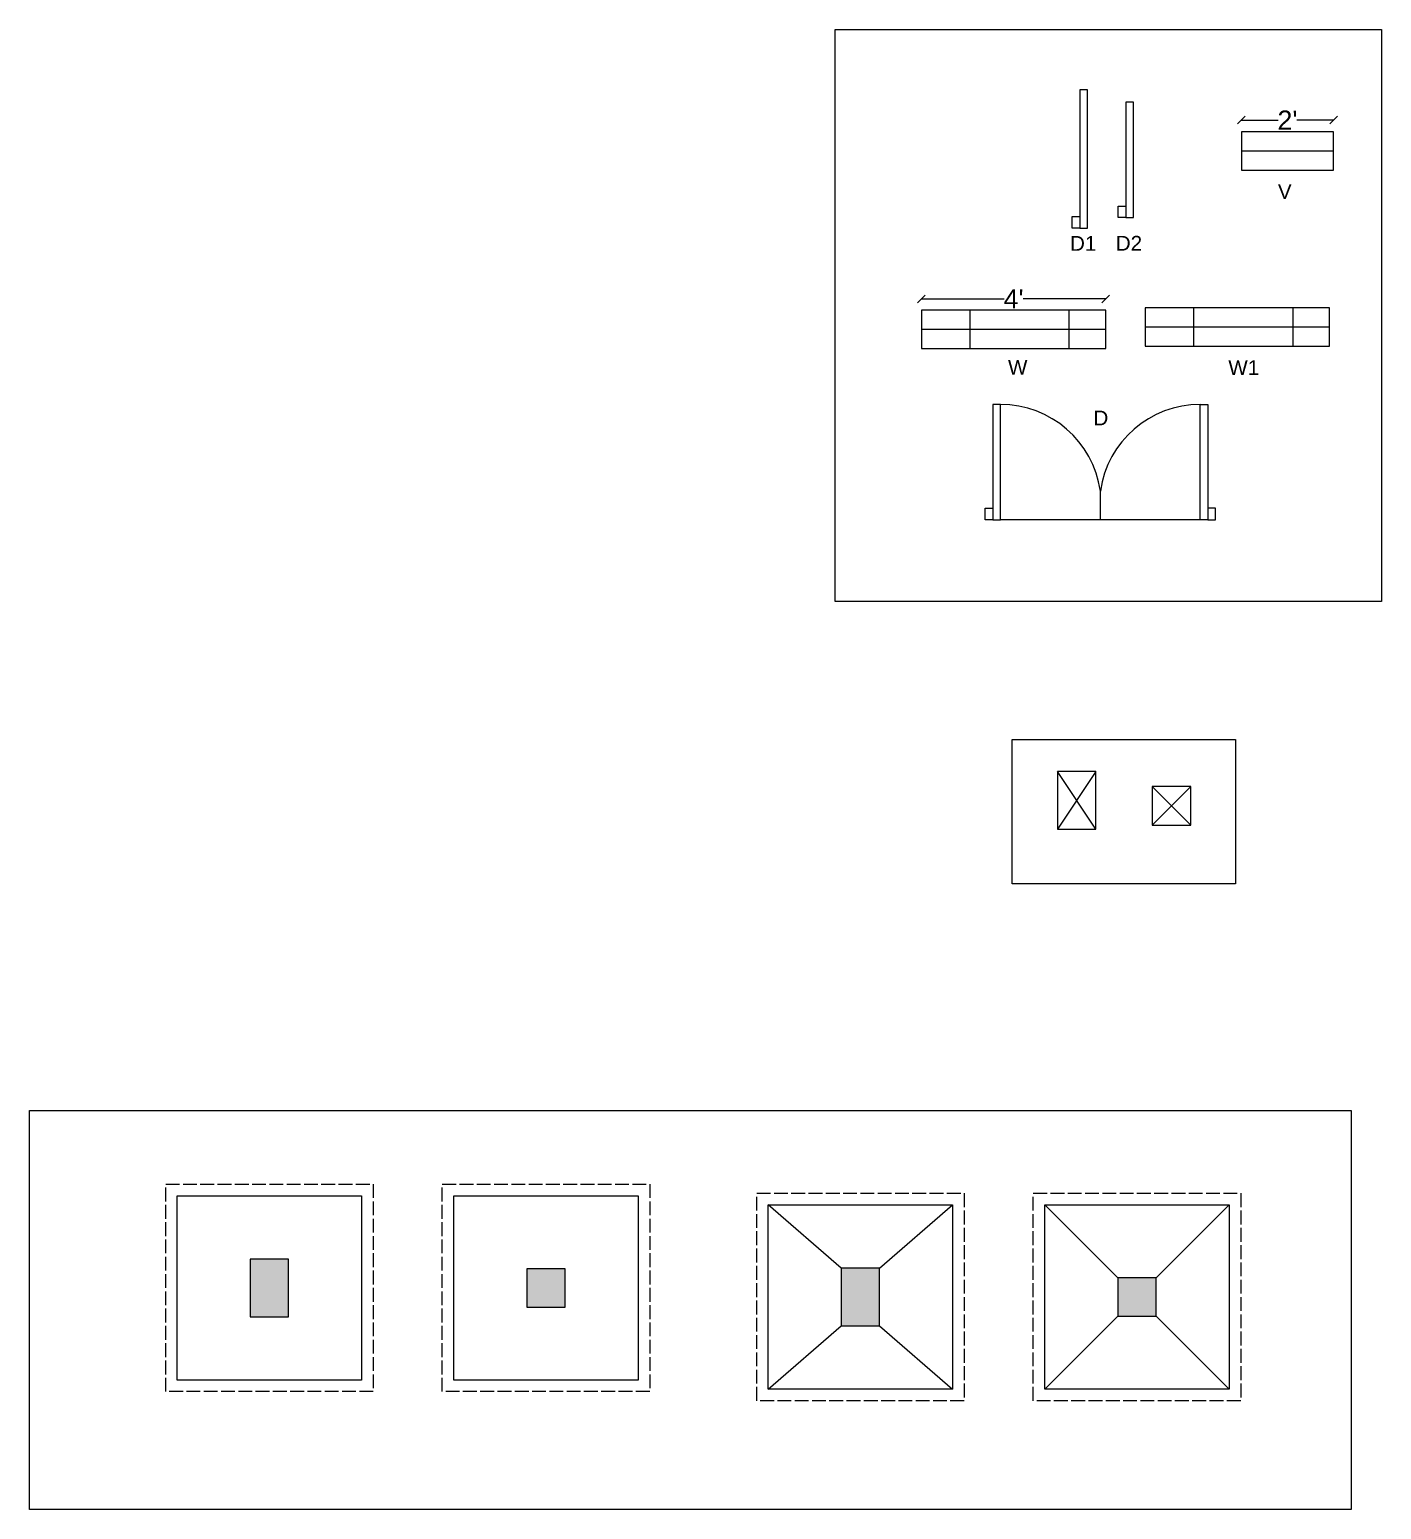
# Model space of a CAD drawing. Header units: inches. Extents: x 723 to 5339, y 980 to 3634.
# Drawn here: x 1018.6 to 1370.5, y 1680.7 to 2065.8 of the extents above; entities that cross this region are included whole.
import ezdxf

# ---------------------------------------------------------------- set-up
doc = ezdxf.new("R2010")
doc.units = ezdxf.units.IN
doc.header["$MEASUREMENT"] = 0
doc.linetypes.add('ACAD_ISO02W100', pattern=[15, 12, -3])
for name, color, linetype in [('D', 140, 'Continuous'), ('D1', 211, 'Continuous'), ('D2', 230, 'Continuous'), ('W', 60, 'Continuous'), ('W1', 40, 'Continuous')]:
    doc.layers.add(name, color=color, linetype=linetype)
doc.layers.add('V', color=7, linetype='Continuous', true_color=0xe619d1)
doc.styles.get("Standard").update_dxf_attribs({"font": 'arial.ttf'})
doc.dimstyles.get("Standard").update_dxf_attribs({"dimtxt": 5, "dimasz": 2, "dimexe": 0.18, "dimexo": 0.0625, "dimgap": 0.09, "dimtad": 0, "dimtih": 1, "dimtoh": 1, "dimdec": 0, "dimzin": 0, "dimdsep": 46, "dimlunit": 4, "dimtxsty": 'Standard', "dimblk": 'OBLIQUE', "dimcen": 2, "dimse1": 1, "dimse2": 1, "dimclrd": 2, "dimadec": 0, "dimazin": 0, "dimtfac": 1, "dimtdec": 0, "dimtofl": 0, "dimtmove": 0, "dimatfit": 3, "dimfxl": 1, "dimtolj": 1, "dimtzin": 0, "dimarcsym": 0})

# ---------------------------------------------------------------- blocks, each defined once
blk = doc.blocks.new('_Oblique')
at = {"color": 0, "linetype": 'ByBlock', "lineweight": -2}
blk.add_line((-0.5, -0.5), (0.5, 0.5), dxfattribs=at)
blk = doc.blocks.new('*D4')
at = {"color": 2, "lineweight": -2, "transparency": 16777216}
for p, q in [((1250.77, 1995.74), (1272.28, 1995.74)), ((1298.77, 1995.74), (1277.27, 1995.74))]:
    blk.add_line(p, q, dxfattribs=at)
at = {"layer": 'Defpoints', "color": 0, "transparency": 16777216}
for p in [(1250.77, 1995.74), (1250.77, 1992.81), (1298.77, 1992.81)]:
    blk.add_point(p, dxfattribs=at)
at = {"color": 2, "lineweight": -2, "transparency": 16777216, "xscale": 2, "yscale": 2, "zscale": 2, "rotation": 180}
blk.add_blockref('_Oblique', (1250.77, 1995.74), dxfattribs=at)
at = {"color": 2, "lineweight": -2, "transparency": 16777216, "xscale": 2, "yscale": 2, "zscale": 2}
blk.add_blockref('_Oblique', (1298.77, 1995.74), dxfattribs=at)
at = {"color": 0, "transparency": 16777216, "insert": (1274.77, 1995.74), "char_height": 5, "attachment_point": 5}
blk.add_mtext("\\A1;4'", dxfattribs=at)
blk = doc.blocks.new('*D5')
at = {"color": 2, "lineweight": -2, "transparency": 16777216}
for p, q in [((1334.06, 2042.26), (1343.63, 2042.26)), ((1358.06, 2042.26), (1348.49, 2042.26))]:
    blk.add_line(p, q, dxfattribs=at)
at = {"layer": 'Defpoints', "color": 0, "transparency": 16777216}
for p in [(1334.06, 2042.26), (1334.06, 2039.21), (1358.06, 2039.21)]:
    blk.add_point(p, dxfattribs=at)
at = {"color": 2, "lineweight": -2, "transparency": 16777216, "xscale": 2, "yscale": 2, "zscale": 2, "rotation": 180}
blk.add_blockref('_Oblique', (1334.06, 2042.26), dxfattribs=at)
at = {"color": 2, "lineweight": -2, "transparency": 16777216, "xscale": 2, "yscale": 2, "zscale": 2}
blk.add_blockref('_Oblique', (1358.06, 2042.26), dxfattribs=at)
at = {"color": 0, "transparency": 16777216, "insert": (1346.06, 2042.26), "char_height": 5, "attachment_point": 5}
blk.add_mtext("\\A1;2'", dxfattribs=at)

msp = doc.modelspace()

# ---------------------------------------------------------------- hatches: boundary and pattern name
h = msp.add_hatch(color=4)
h.dxf.hatch_style = 1
h.paths.add_polyline_path([(1076.06, 1745.87), (1076.06, 1730.87), (1086.06, 1730.87), (1086.06, 1745.87)])
h = msp.add_hatch(color=1)
h.dxf.hatch_style = 1
h.paths.add_polyline_path([(1148.04, 1743.37), (1148.04, 1733.37), (1158.04, 1733.37), (1158.04, 1743.37)])
h = msp.add_hatch(color=4)
h.dxf.hatch_style = 1
h.paths.add_polyline_path([(1229.9, 1743.49), (1229.9, 1728.49), (1239.9, 1728.49), (1239.9, 1743.49)])
h = msp.add_hatch(color=1)
h.dxf.hatch_style = 1
h.paths.add_polyline_path([(1301.88, 1740.99), (1301.88, 1730.99), (1311.88, 1730.99), (1311.88, 1740.99)])

# ---------------------------------------------------------------- linework, layer by layer
at = {"color": 7, "true_color": 0xffffff}
for p, q in [((1057.06, 1714.37), (1057.06, 1762.37)), ((1057.06, 1762.37), (1105.06, 1762.37)), ((1105.06, 1762.37), (1105.06, 1714.37)), ((1129.04, 1714.37), (1129.04, 1762.37)), ((1129.04, 1762.37), (1177.04, 1762.37)), ((1177.04, 1762.37), (1177.04, 1714.37)), ((1210.9, 1711.99), (1210.9, 1759.99)), ((1210.9, 1759.99), (1258.9, 1759.99)), ((1229.9, 1743.49), (1210.9, 1759.99)), ((1239.9, 1743.49), (1258.9, 1759.99)), ((1258.9, 1759.99), (1258.9, 1711.99)), ((1282.88, 1711.99), (1282.88, 1759.99)), ((1282.88, 1759.99), (1330.88, 1759.99)), ((1301.88, 1740.99), (1282.88, 1759.99)), ((1311.88, 1740.99), (1330.88, 1759.99)), ((1330.88, 1759.99), (1330.88, 1711.99)), ((1301.88, 1730.99), (1282.88, 1711.99)), ((1311.88, 1730.99), (1330.88, 1711.99)), ((1210.9, 1711.99), (1229.9, 1728.49)), ((1239.9, 1728.49), (1258.9, 1711.99)), ((1105.06, 1714.37), (1057.06, 1714.37)), ((1177.04, 1714.37), (1129.04, 1714.37)), ((1258.9, 1711.99), (1210.9, 1711.99)), ((1330.88, 1711.99), (1282.88, 1711.99))]:
    msp.add_line(p, q, dxfattribs=at)
msp.add_lwpolyline([(1018.62, 1784.56), (1362.67, 1784.56), (1362.67, 1680.73), (1018.62, 1680.73)], close=True, dxfattribs=at)
at = {"color": 6, "linetype": 'ACAD_ISO02W100', "ltscale": 0.3}
for points in [[(1108.06, 1765.37), (1108.06, 1711.37), (1054.06, 1711.37), (1054.06, 1765.37)], [(1180.04, 1765.37), (1180.04, 1711.37), (1126.04, 1711.37), (1126.04, 1765.37)], [(1261.9, 1762.99), (1261.9, 1708.99), (1207.9, 1708.99), (1207.9, 1762.99)], [(1333.88, 1762.99), (1333.88, 1708.99), (1279.88, 1708.99), (1279.88, 1762.99)]]:
    msp.add_lwpolyline(points, close=True, dxfattribs=at)
at = {"layer": 'D'}
for p, q in [((1297.36, 1938.27), (1297.36, 1945.74)), ((1323.36, 1938.27), (1271.36, 1938.27))]:
    msp.add_line(p, q, dxfattribs=at)
for points in [[(1271.36, 1968.27), (1269.36, 1968.27), (1269.36, 1938.27), (1271.36, 1938.27)], [(1323.36, 1968.27), (1325.36, 1968.27), (1325.36, 1938.27), (1323.36, 1938.27)]]:
    msp.add_lwpolyline(points, close=True, dxfattribs=at)
for points in [[(1269.36, 1938.27), (1267.36, 1938.27), (1267.36, 1941.27), (1269.36, 1941.27)], [(1325.36, 1938.27), (1327.36, 1938.27), (1327.36, 1941.27), (1325.36, 1941.27)]]:
    msp.add_lwpolyline(points, dxfattribs=at)
for centre, start, end in [((1271.36, 1942.01), 8.1712, 90), ((1323.36, 1942.01), 90, 171.8288)]:
    msp.add_arc(centre, 26.27, start, end, dxfattribs=at)
at = {"layer": 'D1'}
msp.add_lwpolyline([(1292.02, 2014.16), (1294.02, 2014.16), (1294.02, 2050.16), (1292.02, 2050.16)], close=True, dxfattribs=at)
msp.add_lwpolyline([(1292.02, 2014.16), (1290.02, 2014.16), (1290.02, 2017.16), (1292.02, 2017.16)], dxfattribs=at)
at = {"layer": 'D2'}
msp.add_lwpolyline([(1306, 2046.9), (1304, 2046.9), (1304, 2016.9), (1306, 2016.9)], close=True, dxfattribs=at)
msp.add_lwpolyline([(1304, 2016.9), (1302, 2016.9), (1302, 2019.9), (1304, 2019.9)], dxfattribs=at)
at = {"layer": 'V'}
msp.add_line((1358.06, 2034.21), (1334.06, 2034.21), dxfattribs=at)
msp.add_lwpolyline([(1334.06, 2029.21), (1358.06, 2029.21), (1358.06, 2039.21), (1334.06, 2039.21)], close=True, dxfattribs=at)
at = {"layer": 'W'}
for p, q in [((1263.34, 1992.81), (1263.34, 1982.81)), ((1289.19, 1992.81), (1289.19, 1982.81)), ((1298.77, 1987.81), (1250.77, 1987.81))]:
    msp.add_line(p, q, dxfattribs=at)
msp.add_lwpolyline([(1250.77, 1982.81), (1298.77, 1982.81), (1298.77, 1992.81), (1250.77, 1992.81)], close=True, dxfattribs=at)
at = {"layer": 'W1'}
for p, q in [((1321.61, 1993.4), (1321.61, 1983.4)), ((1347.46, 1993.4), (1347.46, 1983.4)), ((1357.04, 1988.4), (1309.04, 1988.4))]:
    msp.add_line(p, q, dxfattribs=at)
at = {"layer": 'W1', "color": 132, "true_color": 0x20d9be}
for p, q in [((1296.16, 1872.73), (1286.16, 1857.73)), ((1296.16, 1857.73), (1286.16, 1872.73))]:
    msp.add_line(p, q, dxfattribs=at)
at = {"layer": 'W1', "color": 1}
for p, q in [((1310.87, 1858.82), (1320.87, 1868.82)), ((1320.87, 1858.82), (1310.87, 1868.82))]:
    msp.add_line(p, q, dxfattribs=at)
at = {"layer": 'W1', "color": 7, "true_color": 0xffffff}
for points in [[(1228.32, 2065.82), (1370.51, 2065.82), (1370.51, 1916.98), (1228.32, 1916.98)], [(1274.43, 1881.06), (1332.49, 1881.06), (1332.49, 1843.54), (1274.43, 1843.54)]]:
    msp.add_lwpolyline(points, close=True, dxfattribs=at)
at = {"layer": 'W1'}
msp.add_lwpolyline([(1309.04, 1983.4), (1357.04, 1983.4), (1357.04, 1993.4), (1309.04, 1993.4)], close=True, dxfattribs=at)
at = {"layer": 'W1', "color": 132, "true_color": 0x20d9be}
for points in [[(1286.16, 1857.73), (1296.16, 1857.73), (1296.16, 1872.73), (1286.16, 1872.73)], [(1076.06, 1730.87), (1086.06, 1730.87), (1086.06, 1745.87), (1076.06, 1745.87)], [(1229.9, 1728.49), (1239.9, 1728.49), (1239.9, 1743.49), (1229.9, 1743.49)]]:
    msp.add_lwpolyline(points, close=True, dxfattribs=at)
at = {"layer": 'W1', "color": 1}
for points in [[(1310.87, 1858.82), (1320.87, 1858.82), (1320.87, 1868.82), (1310.87, 1868.82)], [(1148.04, 1733.37), (1158.04, 1733.37), (1158.04, 1743.37), (1148.04, 1743.37)], [(1301.88, 1730.99), (1311.88, 1730.99), (1311.88, 1740.99), (1301.88, 1740.99)]]:
    msp.add_lwpolyline(points, close=True, dxfattribs=at)

# ---------------------------------------------------------------- texts
at = {"layer": 'D', "insert": (1295.55, 1966.67), "char_height": 3.84, "attachment_point": 1}
msp.add_mtext_dynamic_manual_height_columns('D', width=1561.9381, gutter_width=30, heights=[0], dxfattribs=at)
at = {"layer": 'D1', "insert": (1289.45, 2012.1), "char_height": 3.84, "attachment_point": 1}
msp.add_mtext_dynamic_manual_height_columns('D1', width=1249.5505, gutter_width=24, heights=[0], dxfattribs=at)
at = {"layer": 'D2', "insert": (1301.37, 2012.14), "char_height": 3.84, "attachment_point": 1}
msp.add_mtext_dynamic_manual_height_columns('D2', width=1249.5505, gutter_width=24, heights=[0], dxfattribs=at)
at = {"layer": 'V', "insert": (1343.57, 2025.58), "char_height": 3.84, "attachment_point": 1}
msp.add_mtext_dynamic_manual_height_columns('V', width=1561.9381, gutter_width=30, heights=[0], dxfattribs=at)
at = {"layer": 'W', "insert": (1273.31, 1979.86), "char_height": 3.84, "attachment_point": 1}
msp.add_mtext_dynamic_manual_height_columns('W', width=1561.9381, gutter_width=30, heights=[0], dxfattribs=at)
at = {"layer": 'W1', "insert": (1330.66, 1979.78), "char_height": 3.84, "attachment_point": 1}
msp.add_mtext_dynamic_manual_height_columns('W1', width=1561.9381, gutter_width=30, heights=[0], dxfattribs=at)

# ---------------------------------------------------------------- dimensions: what is measured, and where the dimension line sits
for base, p1, p2, picture, middle in [((1334.06, 2042.26), (1358.06, 2039.21), (1334.06, 2039.21), '*D5', (1346.06, 2042.26)), ((1250.77, 1995.74), (1298.77, 1992.81), (1250.77, 1992.81), '*D4', (1274.77, 1995.74))]:
    dim = msp.add_linear_dim(base=base, p1=p1, p2=p2, dimstyle='Standard')
    dim.commit()
    dim.dimension.update_dxf_attribs({"geometry": picture, "text_midpoint": middle})

doc.saveas('drawing.dxf')
